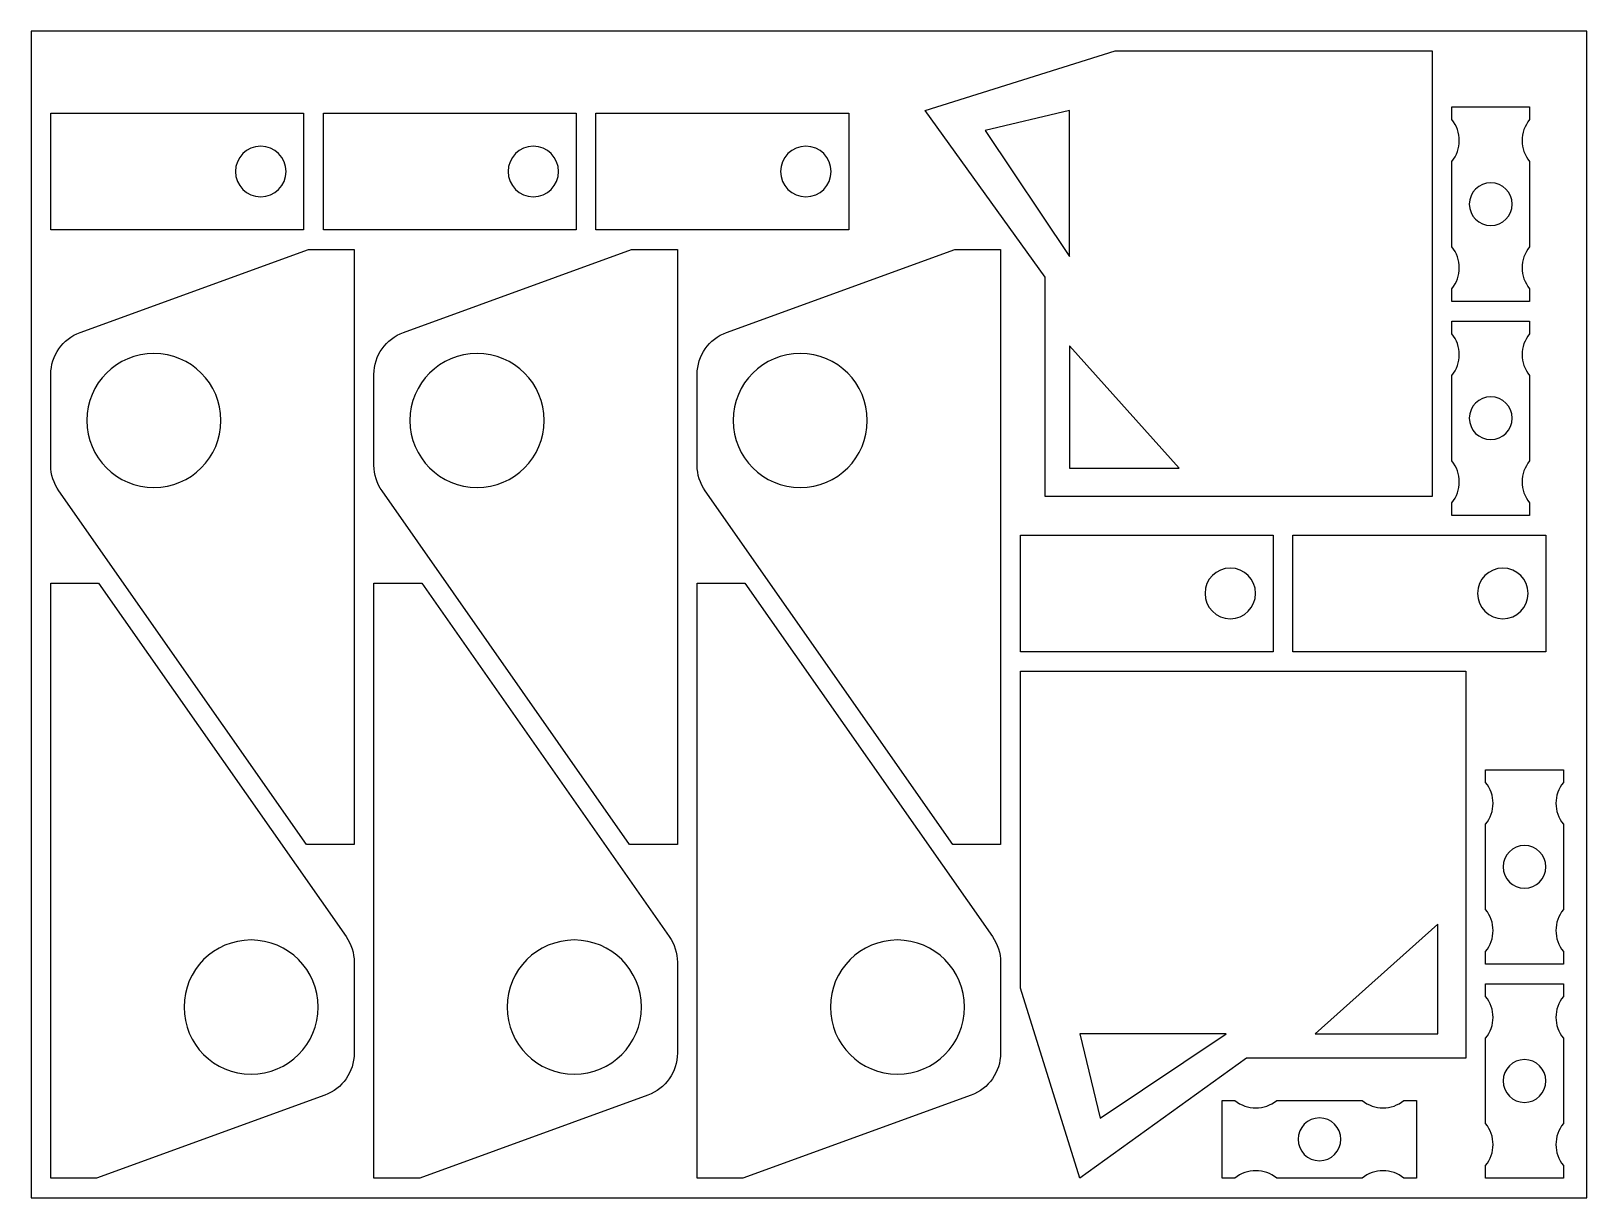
# Model space of a CAD drawing. Header units: metres. Extents: x 0 to 800, y 0 to 600.
import ezdxf

# ---------------------------------------------------------------- set-up
doc = ezdxf.new("R2010")
doc.units = ezdxf.units.M

msp = doc.modelspace()

# ---------------------------------------------------------------- linework, layer by layer
for points in [[(0, 0), (800, 0), (800, 600), (0, 600)], [(521.44, 473.49), (459.72, 559.23), (557.44, 589.85), (720.44, 589.85), (720.44, 360.73), (521.44, 360.73)], [(140.12, 497.8), (10.12, 497.8), (10.12, 557.8), (140.12, 557.8)], [(280.28, 497.8), (150.28, 497.8), (150.28, 557.8), (280.28, 557.8)], [(420.44, 497.8), (290.44, 497.8), (290.44, 557.8), (420.44, 557.8)], [(490.58, 548.85), (533.97, 484.03), (533.97, 559.23)], [(533.97, 438.21), (533.97, 375.21), (590.37, 375.21)], [(638.68, 280.84), (508.68, 280.84), (508.68, 340.84), (638.68, 340.84)], [(778.84, 280.84), (648.84, 280.84), (648.84, 340.84), (778.84, 340.84)], [(625.05, 71.84), (539.3, 10.12), (508.68, 107.84), (508.68, 270.84), (737.8, 270.84), (737.8, 71.84)], [(660.32, 84.37), (723.32, 84.37), (723.32, 140.77)], [(549.68, 40.98), (614.5, 84.37), (539.3, 84.37)]]:
    msp.add_lwpolyline(points, close=True)
for points in [[(730.55, 461), (730.55, 467.51, 0.357439), (730.55, 489.06), (730.55, 532.94, 0.357439), (730.55, 554.49), (730.55, 561), (770.55, 561), (770.55, 554.49, 0.357439), (770.55, 532.94), (770.55, 489.06, 0.357439), (770.55, 467.51), (770.55, 461)], [(131.07, 527.8, 1), (105.07, 527.8, 1)], [(271.23, 527.8, 1), (245.23, 527.8, 1)], [(411.39, 527.8, 1), (385.39, 527.8, 1)], [(750.55, 500, 1), (750.55, 522, 1)], [(141.56, 181.77), (14.28, 363.54, -0.153915), (10.12, 376.74), (10.12, 423.45, -0.315299), (25.25, 445.06), (142.59, 487.77), (166.12, 487.77), (166.12, 181.77)], [(307.74, 181.77), (180.47, 363.54, -0.153915), (176.31, 376.74), (176.31, 423.45, -0.315299), (191.44, 445.06), (308.78, 487.77), (332.31, 487.77), (332.31, 181.77)], [(473.93, 181.77), (346.65, 363.54, -0.153915), (342.49, 376.74), (342.49, 423.45, -0.315299), (357.63, 445.06), (474.96, 487.77), (498.49, 487.77), (498.49, 181.77)], [(730.55, 350.92), (730.55, 357.43, 0.357439), (730.55, 378.98), (730.55, 422.86, 0.357439), (730.55, 444.41), (730.55, 450.92), (770.55, 450.92), (770.55, 444.41, 0.357439), (770.55, 422.86), (770.55, 378.98, 0.357439), (770.55, 357.43), (770.55, 350.92)], [(63.12, 434.27, 1), (63.12, 365.27, 1)], [(229.31, 434.27, 1), (229.31, 365.27, 1)], [(395.49, 434.27, 1), (395.49, 365.27, 1)], [(750.55, 389.92, 1), (750.55, 411.92, 1)], [(629.63, 310.84, 1), (603.63, 310.84, 1)], [(769.79, 310.84, 1), (743.79, 310.84, 1)], [(34.68, 316.12), (161.96, 134.35, -0.153915), (166.12, 121.15), (166.12, 74.44, -0.315299), (150.99, 52.83), (33.65, 10.12), (10.12, 10.12), (10.12, 316.12)], [(200.87, 316.12), (328.15, 134.35, -0.153915), (332.31, 121.15), (332.31, 74.44, -0.315299), (317.17, 52.83), (199.84, 10.12), (176.31, 10.12), (176.31, 316.12)], [(367.06, 316.12), (494.33, 134.35, -0.153915), (498.49, 121.15), (498.49, 74.44, -0.315299), (483.36, 52.83), (366.02, 10.12), (342.49, 10.12), (342.49, 316.12)], [(747.93, 120.2), (747.93, 126.71, 0.357439), (747.93, 148.26), (747.93, 192.14, 0.357439), (747.93, 213.69), (747.93, 220.2), (787.93, 220.2), (787.93, 213.69, 0.357439), (787.93, 192.14), (787.93, 148.26, 0.357439), (787.93, 126.71), (787.93, 120.2)], [(767.93, 159.2, 1), (767.93, 181.2, 1)], [(113.12, 63.62, 1), (113.12, 132.62, 1)], [(279.31, 63.62, 1), (279.31, 132.62, 1)], [(445.49, 63.62, 1), (445.49, 132.62, 1)], [(747.93, 10.12), (747.93, 16.63, 0.357439), (747.93, 38.18), (747.93, 82.06, 0.357439), (747.93, 103.61), (747.93, 110.12), (787.93, 110.12), (787.93, 103.61, 0.357439), (787.93, 82.06), (787.93, 38.18, 0.357439), (787.93, 16.63), (787.93, 10.12)], [(767.93, 49.12, 1), (767.93, 71.12, 1)], [(712.47, 10.12), (705.95, 10.12, 0.357439), (684.4, 10.12), (640.53, 10.12, 0.357439), (618.98, 10.12), (612.47, 10.12), (612.47, 50.12), (618.98, 50.12, 0.357439), (640.53, 50.12), (684.4, 50.12, 0.357439), (705.95, 50.12), (712.47, 50.12)], [(673.47, 30.12, 1), (651.47, 30.12, 1)]]:
    msp.add_lwpolyline(points, format="xyb", close=True)

doc.saveas('drawing.dxf')
